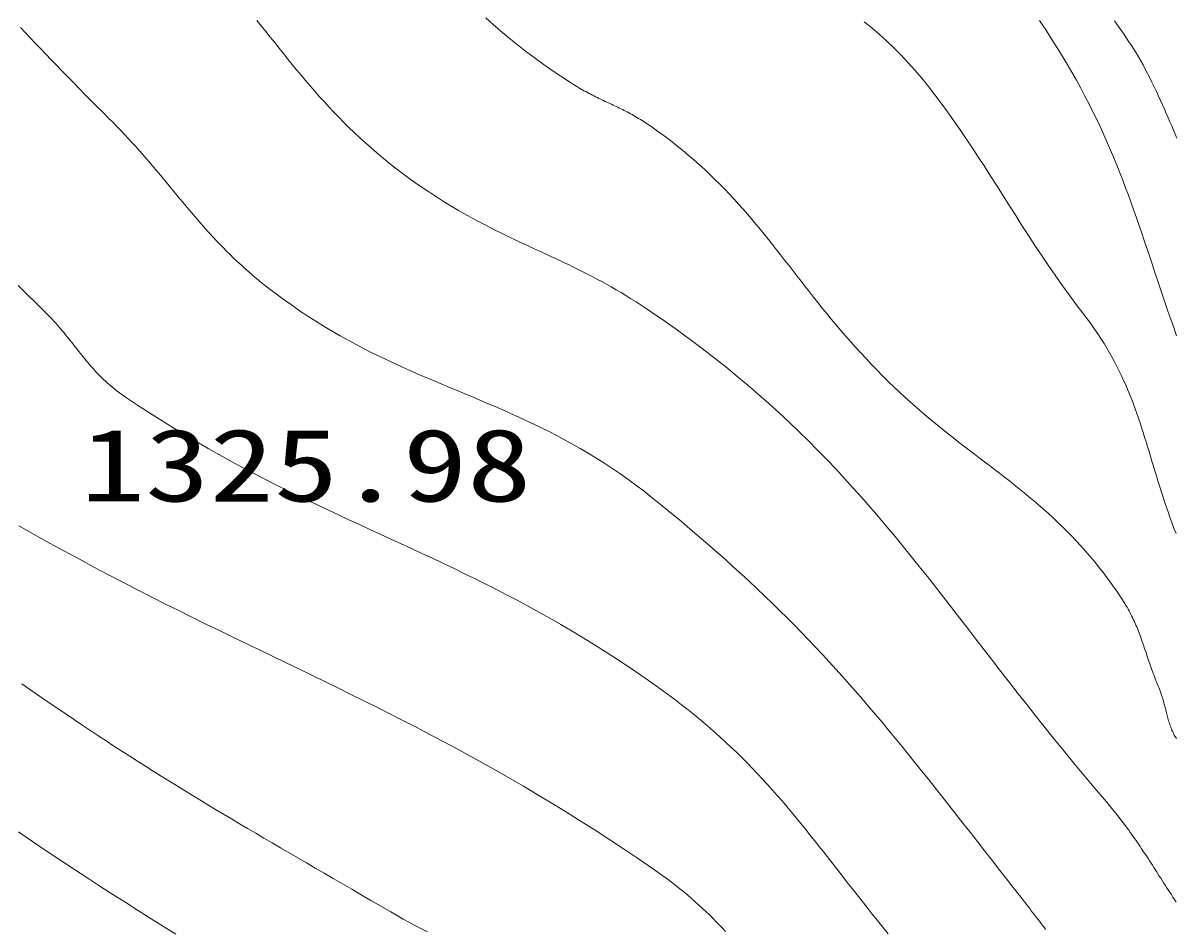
# Model space of a CAD drawing. Units: millimetres at full size, sheet at 1:500; details may follow other scales. Extents: x -209175 to 420500, y 0 to 351151.
# Drawn here: x 92378 to 103540, y 42778 to 51548 of the extents above; entities that cross this region are included whole.
import ezdxf
from ezdxf.enums import TextEntityAlignment as Align

# ---------------------------------------------------------------- set-up
doc = ezdxf.new("R2010")
doc.units = ezdxf.units.MM
doc.header["$LTSCALE"] = 500
for name, color, linetype, lineweight in [('D-BGD-HICN', 7, 'Continuous', 13), ('D-BGD-LWCN', 8, 'Continuous', 13), ('D-BGD-TXT', 7, 'Continuous', 13)]:
    doc.layers.add(name, color=color, linetype=linetype, lineweight=lineweight)
doc.styles.add('ＭＳ ゴシック', font='')
doc.styles.get('ＭＳ ゴシック').set_extended_font_data('MS Gothic')

msp = doc.modelspace()

# ---------------------------------------------------------------- linework, layer by layer
at = {"layer": 'D-BGD-HICN'}
for points in [[(102219, 51574.3), (102252.1, 51523.5), (102285.7, 51472.4), (102338.9, 51390.6), (102390.1, 51309.8), (102439.4, 51229.8), (102486.8, 51150.5), (102532.5, 51072), (102576.4, 50994.3), (102618.7, 50917.1), (102659.4, 50840.6), (102698.7, 50764.7), (102736.5, 50689.2), (102773, 50614.3), (102808.2, 50539.8), (102842.3, 50465.6), (102875.2, 50391.8), (102907, 50318.3), (102937.9, 50245), (102967.9, 50171.9), (102997, 50099), (103025.4, 50026.1), (103053.1, 49953.4), (103080.2, 49880.6), (103106.7, 49807.8), (103132.8, 49734.9), (103158.5, 49661.9), (103183.9, 49588.8), (103209, 49515.4), (103234, 49441.7), (103258.8, 49367.8), (103283.7, 49293.5), (103308.6, 49218.7), (103333.6, 49143.6), (103358.8, 49067.9), (103384.3, 48991.7), (103410.1, 48914.9), (103436.3, 48837.5), (103463, 48759.4), (103490.3, 48680.6), (103518.2, 48601), (103546.9, 48520.6)], [(92332, 49007.1), (92414, 48925.2), (92497.7, 48842.3), (92583.2, 48758.1), (92603, 48738.4), (92622.3, 48718.9), (92641.1, 48699.5), (92659.4, 48680.1), (92677.2, 48660.9), (92694.5, 48641.8), (92711.5, 48622.8), (92728, 48604), (92744.2, 48585.2), (92760, 48566.5), (92775.5, 48548), (92790.8, 48529.5), (92805.8, 48511.2), (92820.5, 48492.9), (92835.1, 48474.8), (92849.5, 48456.7), (92863.7, 48438.7), (92877.8, 48420.9), (92891.8, 48403.1), (92905.8, 48385.4), (92919.7, 48367.8), (92933.6, 48350.3), (92947.5, 48332.9), (92961.4, 48315.6), (92975.4, 48298.3), (92989.6, 48281.1), (93003.8, 48264.1), (93018.2, 48247), (93032.7, 48230.1), (93047.5, 48213.3), (93062.5, 48196.5), (93077.7, 48179.8), (93093.3, 48163.1), (93109.1, 48146.6), (93125.3, 48130.1), (93141.9, 48113.6), (93158.8, 48097.3), (93176.2, 48081), (93194, 48064.7), (93212.3, 48048.5), (93231, 48032.4), (93250.4, 48016.3), (93270.2, 48000.3), (93290.7, 47984.4), (93311.7, 47968.5), (93333.4, 47952.6), (93355.8, 47936.8), (93378.8, 47921.1), (93495.6, 47843.5), (93611.2, 47768.5), (93725.5, 47696.1), (93838.7, 47626.1), (93950.7, 47558.4), (94061.6, 47492.9), (94171.6, 47429.5), (94280.5, 47368), (94388.6, 47308.3), (94495.8, 47250.4), (94602.2, 47194), (94707.9, 47139.1), (94812.9, 47085.6), (94917.2, 47033.4), (95021, 46982.2), (95124.3, 46932.1), (95227, 46882.9), (95329.4, 46834.4), (95431.4, 46786.6), (95533.1, 46739.3), (95634.5, 46692.4), (95735.7, 46645.9), (95836.8, 46599.5), (95937.8, 46553.2), (96038.8, 46506.8), (96139.8, 46460.2), (96240.8, 46413.4), (96342, 46366.2), (96443.3, 46318.4), (96544.9, 46270), (96646.8, 46220.9), (96749.1, 46170.8), (96851.7, 46119.8), (96954.8, 46067.7), (97058.4, 46014.3), (97162.5, 45959.6), (97267.3, 45903.4), (97372.7, 45845.6), (97478.9, 45786.1), (97585.8, 45724.8), (97693.6, 45661.6), (97802.2, 45596.3), (97911.8, 45528.8), (98022.4, 45459.1), (98134.1, 45386.9), (98246.9, 45312.2), (98360.8, 45234.9), (98475.9, 45154.8), (98548.2, 45103.3), (98618.6, 45051.8), (98687.1, 45000.5), (98753.8, 44949.2), (98818.8, 44898), (98882, 44846.8), (98943.7, 44795.7), (99003.9, 44744.5), (99062.6, 44693.4), (99120, 44642.2), (99176, 44590.9), (99230.8, 44539.5), (99284.4, 44488.1), (99337, 44436.5), (99388.5, 44384.8), (99439, 44332.9), (99488.7, 44280.8), (99537.5, 44228.5), (99585.6, 44176), (99633.1, 44123.2), (99679.9, 44070.2), (99726.2, 44016.9), (99772, 43963.3), (99817.5, 43909.4), (99862.6, 43855.1), (99907.5, 43800.4), (99952.2, 43745.4), (99996.9, 43689.9), (100041.4, 43634), (100086, 43577.7), (100130.8, 43520.9), (100175.7, 43463.6), (100220.8, 43405.8), (100266.3, 43347.5), (100312.2, 43288.6), (100358.5, 43229.1), (100405.3, 43169.1), (100452.8, 43108.4), (100500.9, 43047.1), (100549.8, 42985.2), (100599.5, 42922.6), (100650.1, 42859.2), (100701.7, 42795.2), (100754.2, 42730.4)]]:
    msp.add_lwpolyline(points, dxfattribs=at)
at = {"layer": 'D-BGD-LWCN'}
for points in [[(94643, 51574.3), (94686.3, 51519.9), (94729.3, 51465.9), (94772, 51412.2), (94814.5, 51358.8), (94856.9, 51305.6), (94899.2, 51252.8), (94941.7, 51200.2), (94984.2, 51147.8), (95027, 51095.7), (95070, 51043.9), (95113.4, 50992.3), (95157.3, 50940.9), (95201.7, 50889.8), (95246.7, 50838.8), (95292.4, 50788.1), (95338.9, 50737.6), (95386.2, 50687.3), (95434.4, 50637.1), (95483.7, 50587.2), (95534, 50537.4), (95585.5, 50487.8), (95638.2, 50438.3), (95692.3, 50389), (95747.8, 50339.8), (95804.7, 50290.8), (95863.3, 50241.9), (95923.5, 50193.1), (95985.4, 50144.4), (96049.1, 50095.9), (96114.7, 50047.4), (96182.2, 49999.1), (96251.8, 49950.8), (96302.3, 49916.7), (96352.1, 49883.8), (96401.5, 49852.1), (96450.3, 49821.3), (96498.6, 49791.6), (96546.5, 49762.8), (96593.9, 49734.9), (96640.9, 49707.9), (96687.6, 49681.7), (96733.9, 49656.2), (96779.8, 49631.4), (96825.4, 49607.3), (96870.7, 49583.8), (96915.8, 49560.8), (96960.6, 49538.4), (97005.2, 49516.3), (97049.6, 49494.7), (97093.8, 49473.5), (97137.9, 49452.5), (97181.9, 49431.8), (97225.7, 49411.3), (97269.5, 49390.9), (97313.3, 49370.6), (97357, 49350.4), (97400.7, 49330.2), (97444.5, 49310), (97488.3, 49289.6), (97532.1, 49269.1), (97576.1, 49248.4), (97620.2, 49227.5), (97664.4, 49206.2), (97708.9, 49184.6), (97753.5, 49162.6), (97798.3, 49140.2), (97843.4, 49117.2), (97888.7, 49093.8), (97934.4, 49069.7), (97980.3, 49044.9), (98026.6, 49019.5), (98073.3, 48993.3), (98120.3, 48966.3), (98167.8, 48938.5), (98215.7, 48909.8), (98264.1, 48880.1), (98312.9, 48849.4), (98362.3, 48817.7), (98412.2, 48784.9), (98462.7, 48750.9), (98590.9, 48662.4), (98715.5, 48574), (98836.7, 48485.5), (98954.6, 48397.1), (99069.4, 48308.5), (99181.1, 48219.9), (99289.9, 48131.2), (99395.9, 48042.3), (99499.3, 47953.3), (99600.2, 47864), (99698.7, 47774.5), (99795, 47684.8), (99889.1, 47594.8), (99981.2, 47504.4), (100071.4, 47413.7), (100159.9, 47322.6), (100246.8, 47231.1), (100332.3, 47139.2), (100416.3, 47046.8), (100499.2, 46953.9), (100580.9, 46860.4), (100661.7, 46766.5), (100741.7, 46671.9), (100820.9, 46576.7), (100899.6, 46480.9), (100977.8, 46384.4), (101055.7, 46287.2), (101133.4, 46189.2), (101211.1, 46090.6), (101288.8, 45991.1), (101366.7, 45890.8), (101445, 45789.6), (101523.7, 45687.6), (101603, 45584.6), (101683, 45480.8), (101763.9, 45375.9), (101845.7, 45270.1), (101928.7, 45163.2), (102012.8, 45055.3), (102098.4, 44946.3), (102185.4, 44836.2), (102274.1, 44724.9), (102364.5, 44612.5), (102456.8, 44498.8), (102551, 44384), (102647.5, 44267.8), (102746.2, 44150.4), (102847.3, 44031.7), (102866.8, 44008.8), (102885.8, 43986.2), (102904.4, 43963.9), (102922.5, 43941.9), (102940.2, 43920.1), (102957.5, 43898.6), (102974.5, 43877.3), (102991, 43856.2), (103007.2, 43835.3), (103023.1, 43814.6), (103038.7, 43794.1), (103053.9, 43773.7), (103068.9, 43753.4), (103083.7, 43733.3), (103098.2, 43713.3), (103112.4, 43693.3), (103126.5, 43673.5), (103140.4, 43653.7), (103154.1, 43633.9), (103167.7, 43614.2), (103181.1, 43594.5), (103194.4, 43574.8), (103207.7, 43555.1), (103220.8, 43535.3), (103233.9, 43515.5), (103247, 43495.7), (103260, 43475.8), (103273, 43455.7), (103286, 43435.6), (103299.1, 43415.4), (103312.2, 43395), (103325.4, 43374.5), (103338.7, 43353.8), (103352.1, 43332.9), (103365.6, 43311.8), (103379.2, 43290.6), (103393, 43269.1), (103407, 43247.3), (103421.2, 43225.3), (103435.6, 43203), (103450.2, 43180.5), (103465.1, 43157.6), (103480.2, 43134.4), (103495.6, 43110.9), (103511.4, 43087.1), (103527.4, 43062.8), (103543.8, 43038.2)], [(96857.6, 51598.6), (96930.2, 51533.6), (97004.9, 51468.9), (97081.7, 51404.7), (97160.8, 51340.8), (97242.2, 51277.3), (97326, 51214.2), (97412.4, 51151.5), (97501.6, 51089.1), (97593.5, 51027.2), (97688.3, 50965.6), (97706.2, 50954.3), (97723.9, 50943.4), (97741.3, 50932.9), (97758.6, 50922.6), (97775.6, 50912.7), (97792.5, 50903.1), (97809.2, 50893.8), (97825.7, 50884.7), (97842.1, 50875.9), (97858.3, 50867.3), (97874.4, 50858.9), (97890.4, 50850.7), (97906.2, 50842.7), (97922, 50834.8), (97937.6, 50827.2), (97953.2, 50819.6), (97968.6, 50812.2), (97984, 50804.8), (97999.3, 50797.6), (98014.6, 50790.4), (98029.8, 50783.2), (98045, 50776.1), (98060.2, 50769), (98075.3, 50761.9), (98090.4, 50754.8), (98105.6, 50747.7), (98120.7, 50740.5), (98135.8, 50733.2), (98151, 50725.9), (98166.2, 50718.4), (98181.5, 50710.9), (98196.8, 50703.2), (98212.1, 50695.4), (98227.6, 50687.4), (98243.1, 50679.2), (98258.7, 50670.8), (98274.4, 50662.2), (98290.2, 50653.4), (98306.1, 50644.4), (98322.1, 50635), (98338.3, 50625.4), (98354.7, 50615.5), (98371.1, 50605.3), (98387.8, 50594.8), (98404.6, 50583.9), (98421.5, 50572.6), (98438.7, 50561), (98456.1, 50549), (98521.1, 50502.7), (98584.2, 50456.3), (98645.4, 50409.9), (98704.8, 50363.4), (98762.5, 50316.8), (98818.6, 50270), (98873.1, 50223.2), (98926.1, 50176.3), (98977.7, 50129.2), (99027.9, 50082), (99076.9, 50034.7), (99124.7, 49987.2), (99171.4, 49939.6), (99217.1, 49891.8), (99261.8, 49843.8), (99305.6, 49795.7), (99348.7, 49747.4), (99391, 49699), (99432.7, 49650.3), (99473.8, 49601.5), (99514.4, 49552.5), (99554.6, 49503.2), (99594.4, 49453.8), (99634, 49404.1), (99673.4, 49354.2), (99712.7, 49304.1), (99751.9, 49253.7), (99791.2, 49203.1), (99830.6, 49152.2), (99870.2, 49101.1), (99910.1, 49049.7), (99950.3, 48998.1), (99991, 48946.2), (100032.1, 48894), (100073.8, 48841.5), (100116.2, 48788.7), (100159.3, 48735.6), (100203.2, 48682.2), (100248, 48628.5), (100293.7, 48574.5), (100340.5, 48520.1), (100388.4, 48465.5), (100437.5, 48410.4), (100487.9, 48355.1), (100539.6, 48299.3), (100592.7, 48243.3), (100647.3, 48186.8), (100703.5, 48130), (100757.7, 48076.4), (100811.7, 48024.4), (100865.3, 47973.8), (100918.6, 47924.6), (100971.7, 47876.7), (101024.4, 47830), (101076.9, 47784.5), (101129.1, 47740.1), (101181, 47696.7), (101232.7, 47654.2), (101284, 47612.6), (101335.1, 47571.8), (101385.9, 47531.6), (101436.4, 47492.1), (101486.7, 47453.2), (101536.7, 47414.7), (101586.5, 47376.6), (101635.9, 47338.9), (101685.1, 47301.4), (101734.1, 47264.1), (101782.8, 47226.8), (101831.3, 47189.7), (101879.5, 47152.4), (101927.4, 47115), (101975.1, 47077.5), (102022.6, 47039.6), (102069.8, 47001.4), (102116.8, 46962.8), (102163.5, 46923.7), (102210.1, 46884), (102256.3, 46843.6), (102302.4, 46802.5), (102348.2, 46760.6), (102393.8, 46717.8), (102439.1, 46674.1), (102484.3, 46629.3), (102529.2, 46583.4), (102573.9, 46536.4), (102618.4, 46488), (102662.7, 46438.4), (102706.8, 46387.3), (102750.6, 46334.8), (102794.3, 46280.6), (102837.7, 46224.9), (102881, 46167.4), (102924, 46108.2), (102966.9, 46047), (103009.5, 45984), (103021.8, 45965.3), (103033.6, 45946.7), (103045, 45928.4), (103055.9, 45910.2), (103066.5, 45892.2), (103076.6, 45874.4), (103086.4, 45856.7), (103095.8, 45839.2), (103104.8, 45821.8), (103113.5, 45804.5), (103122, 45787.3), (103130.1, 45770.2), (103137.9, 45753.2), (103145.5, 45736.3), (103152.9, 45719.4), (103160, 45702.6), (103166.9, 45685.8), (103173.6, 45669.1), (103180.1, 45652.4), (103186.5, 45635.7), (103192.7, 45619), (103198.9, 45602.3), (103204.9, 45585.6), (103210.8, 45568.8), (103216.6, 45552), (103222.4, 45535.1), (103228.1, 45518.2), (103233.8, 45501.2), (103239.5, 45484.2), (103245.2, 45467), (103250.9, 45449.7), (103256.7, 45432.4), (103262.5, 45414.8), (103268.4, 45397.2), (103274.4, 45379.4), (103280.5, 45361.5), (103286.7, 45343.4), (103293.1, 45325.1), (103299.6, 45306.6), (103306.3, 45287.9), (103313.2, 45269), (103320.3, 45249.9), (103327.7, 45230.6), (103335.2, 45211), (103343.1, 45191.1), (103351.2, 45171), (103359.6, 45150.7), (103368.3, 45130), (103374.6, 45114.8), (103380.6, 45099.7), (103386.3, 45084.6), (103391.8, 45069.7), (103396.9, 45054.9), (103401.8, 45040.2), (103406.4, 45025.6), (103410.9, 45011), (103415.1, 44996.6), (103419.2, 44982.3), (103423.1, 44968.1), (103426.9, 44953.9), (103430.6, 44939.9), (103434.2, 44926), (103437.7, 44912.1), (103441.2, 44898.4), (103444.7, 44884.8), (103448.1, 44871.2), (103451.5, 44857.8), (103455, 44844.4), (103458.5, 44831.2), (103462.1, 44818), (103465.8, 44804.9), (103469.6, 44792), (103473.5, 44779.1), (103477.5, 44766.3), (103481.8, 44753.6), (103486.2, 44741.1), (103490.8, 44728.6), (103495.7, 44716.2), (103500.8, 44703.9), (103506.2, 44691.6), (103511.8, 44679.5), (103517.8, 44667.5), (103524.1, 44655.6), (103530.8, 44643.7), (103537.8, 44632), (103545.2, 44620.3)], [(102944.7, 51569.4), (102968.3, 51537), (102991.8, 51504.1), (103015.3, 51470.8), (103038.7, 51437.1), (103062, 51402.7), (103085.3, 51367.8), (103108.4, 51332.2), (103131.3, 51295.9), (103154.2, 51258.9), (103176.8, 51221.1), (103199.3, 51182.4), (103221.5, 51142.8), (103243.6, 51102.3), (103265.4, 51060.8), (103287, 51018.2), (103308.3, 50974.6), (103329.7, 50929.5), (103350.6, 50885.1), (103370.9, 50841.4), (103390.6, 50798.4), (103409.9, 50756), (103428.6, 50714.1), (103446.9, 50672.8), (103464.8, 50632), (103482.2, 50591.7), (103499.2, 50551.9), (103515.8, 50512.5), (103532.1, 50473.4), (103548.1, 50434.8)], [(92352.4, 51504.4), (92400.9, 51453.8), (92449.8, 51402.7), (92499.2, 51351.2), (92549.1, 51299.2), (92599.6, 51246.7), (92650.7, 51193.6), (92702.5, 51139.9), (92755.1, 51085.6), (92808.5, 51030.6), (92862.8, 50974.9), (92918, 50918.5), (92974.3, 50861.3), (93031.5, 50803.4), (93089.9, 50744.6), (93149.5, 50685), (93210.3, 50624.5), (93250.2, 50584.6), (93289, 50545.1), (93326.8, 50505.9), (93363.7, 50467.1), (93399.7, 50428.6), (93434.9, 50390.4), (93469.3, 50352.5), (93503, 50314.9), (93536, 50277.6), (93568.4, 50240.5), (93600.1, 50203.7), (93631.4, 50167.2), (93662.1, 50130.9), (93692.4, 50094.9), (93722.4, 50059.1), (93752, 50023.4), (93781.3, 49988), (93810.3, 49952.8), (93839.2, 49917.8), (93867.9, 49882.9), (93896.5, 49848.2), (93925.1, 49813.7), (93953.7, 49779.3), (93982.4, 49745), (94011.1, 49710.9), (94040.1, 49676.8), (94069.2, 49642.9), (94098.6, 49609.1), (94128.2, 49575.3), (94158.3, 49541.6), (94188.7, 49508), (94219.6, 49474.4), (94251, 49440.9), (94282.9, 49407.4), (94315.4, 49373.9), (94348.6, 49340.4), (94382.5, 49306.9), (94417.1, 49273.5), (94452.5, 49240), (94488.8, 49206.4), (94526, 49172.9), (94564.1, 49139.3), (94603.2, 49105.6), (94643.3, 49071.8), (94684.6, 49038), (94726.9, 49004.1), (94770.5, 48970.1), (94815.3, 48935.9), (94896.2, 48876.2), (94976.5, 48818.9), (95056.3, 48763.9), (95135.6, 48711.2), (95214.5, 48660.7), (95293, 48612.1), (95371, 48565.5), (95448.6, 48520.7), (95525.9, 48477.5), (95602.8, 48436), (95679.4, 48395.9), (95755.6, 48357.2), (95831.6, 48319.7), (95907.3, 48283.4), (95982.8, 48248.2), (96058, 48213.8), (96133, 48180.3), (96207.8, 48147.5), (96282.5, 48115.3), (96357, 48083.6), (96431.4, 48052.3), (96505.7, 48021.2), (96579.9, 47990.3), (96654.1, 47959.5), (96728.2, 47928.6), (96802.3, 47897.6), (96876.3, 47866.3), (96950.5, 47834.6), (97024.6, 47802.4), (97098.8, 47769.6), (97173.1, 47736.2), (97247.5, 47701.8), (97322.1, 47666.6), (97396.7, 47630.4), (97471.6, 47592.9), (97546.6, 47554.3), (97621.9, 47514.3), (97697.3, 47472.8), (97773, 47429.7), (97849, 47384.9), (97925.3, 47338.4), (98001.9, 47289.9), (98078.9, 47239.4), (98156.2, 47186.8), (98233.8, 47131.9), (98311.9, 47074.7), (98390.4, 47015.1), (98469.3, 46952.9), (98564.5, 46876), (98657.5, 46799.9), (98748.5, 46724.6), (98837.4, 46649.9), (98924.5, 46575.9), (99009.7, 46502.5), (99093.1, 46429.6), (99174.8, 46357.2), (99254.9, 46285.2), (99333.5, 46213.6), (99410.5, 46142.3), (99486.2, 46071.2), (99560.6, 46000.4), (99633.7, 45929.8), (99705.6, 45859.2), (99776.4, 45788.8), (99846.3, 45718.3), (99915.1, 45647.8), (99983.1, 45577.1), (100050.3, 45506.3), (100116.8, 45435.3), (100182.6, 45364.1), (100247.8, 45292.5), (100312.6, 45220.6), (100376.9, 45148.3), (100440.9, 45075.4), (100504.6, 45002.1), (100568.1, 44928.2), (100631.4, 44853.6), (100694.8, 44778.4), (100758.1, 44702.5), (100821.6, 44625.7), (100885.2, 44548.1), (100949.1, 44469.6), (101013.3, 44390.2), (101077.9, 44309.8), (101143, 44228.3), (101208.6, 44145.7), (101274.9, 44062), (101341.8, 43977.1), (101409.6, 43890.9), (101478.2, 43803.3), (101547.7, 43714.5), (101618.2, 43624.1), (101689.8, 43532.4), (101762.5, 43439.1), (101836.5, 43344.2), (101911.8, 43247.7), (101928.6, 43226.1), (101945.3, 43204.6), (101962, 43183.2), (101978.6, 43161.9), (101995.1, 43140.7), (102011.5, 43119.6), (102027.8, 43098.6), (102044.1, 43077.7), (102060.3, 43056.8), (102076.4, 43036.1), (102092.4, 43015.4), (102108.3, 42994.9), (102124.2, 42974.4), (102140, 42954), (102155.7, 42933.6), (102171.4, 42913.4), (102186.9, 42893.2), (102202.4, 42873.1), (102217.9, 42853.1), (102233.2, 42833.2), (102248.5, 42813.3), (102263.7, 42793.6), (102278.9, 42773.8)], [(100520.3, 51560.2), (100595.9, 51500.8), (100669.7, 51438.7), (100741.7, 51373.9), (100812, 51306.5), (100880.9, 51236.7), (100948.3, 51164.5), (101014.5, 51090.1), (101079.4, 51013.5), (101143.3, 50935), (101206.3, 50854.5), (101268.4, 50772.2), (101329.7, 50688.2), (101390.5, 50602.7), (101450.7, 50515.7), (101510.5, 50427.3), (101570.1, 50337.7), (101629.5, 50246.9), (101688.8, 50155.1), (101748.1, 50062.3), (101807.7, 49968.8), (101867.5, 49874.5), (101927.7, 49779.6), (101988.4, 49684.3), (102049.7, 49588.6), (102111.7, 49492.6), (102174.6, 49396.4), (102238.4, 49300.2), (102303.3, 49204.1), (102369.4, 49108.2), (102436.7, 49012.5), (102505.5, 48917.2), (102575.7, 48822.4), (102647.6, 48728.2), (102683.9, 48680.5), (102718.7, 48633.1), (102752, 48586.1), (102783.9, 48539.3), (102814.4, 48492.9), (102843.7, 48446.6), (102871.6, 48400.6), (102898.4, 48354.8), (102924, 48309.1), (102948.6, 48263.7), (102972.1, 48218.3), (102994.6, 48173.1), (103016.1, 48128), (103036.8, 48082.9), (103056.7, 48037.9), (103075.9, 47992.9), (103094.3, 47948), (103112, 47903), (103129.2, 47858), (103145.8, 47812.9), (103161.9, 47767.8), (103177.5, 47722.6), (103192.8, 47677.2), (103207.8, 47631.7), (103222.4, 47586), (103236.9, 47540.2), (103251.2, 47494.1), (103265.3, 47447.9), (103279.4, 47401.3), (103293.5, 47354.5), (103307.7, 47307.4), (103321.9, 47260), (103336.4, 47212.3), (103351, 47164.2), (103365.9, 47115.7), (103381.1, 47066.8), (103396.7, 47017.5), (103412.7, 46967.8), (103429.2, 46917.6), (103446.2, 46866.9), (103463.8, 46815.7), (103482.1, 46764), (103501.1, 46711.7), (103520.8, 46658.9), (103541.4, 46605.4)], [(99178.9, 42752.2), (99148.8, 42784.8), (99118.2, 42817.3), (99087, 42849.6), (99055.4, 42881.8), (99023.1, 42913.8), (98990.1, 42945.8), (98956.5, 42977.6), (98922.1, 43009.4), (98886.9, 43041.1), (98850.9, 43072.7), (98814.1, 43104.3), (98776.3, 43135.9), (98737.5, 43167.4), (98697.8, 43198.9), (98657, 43230.4), (98615.1, 43262), (98572.1, 43293.5), (98527.9, 43325.1), (98482.5, 43356.8), (98335.9, 43456.8), (98191.1, 43553.8), (98048.2, 43648), (97906.9, 43739.3), (97767.1, 43828.1), (97628.9, 43914.3), (97492.1, 43998.1), (97356.7, 44079.6), (97222.5, 44159), (97089.4, 44236.4), (96957.5, 44311.8), (96826.5, 44385.4), (96696.4, 44457.4), (96567.1, 44527.7), (96438.5, 44596.7), (96310.6, 44664.4), (96183.2, 44730.8), (96056.3, 44796.2), (95929.8, 44860.6), (95803.5, 44924.2), (95677.5, 44987.1), (95551.6, 45049.4), (95425.7, 45111.2), (95299.7, 45172.7), (95173.6, 45234), (95047.3, 45295.1), (94920.6, 45356.2), (94793.5, 45417.5), (94666, 45479.1), (94537.9, 45541), (94409.1, 45603.4), (94279.5, 45666.4), (94149.1, 45730.2), (94017.8, 45794.8), (93885.4, 45860.4), (93752, 45927.1), (93617.4, 45995), (93481.5, 46064.2), (93344.2, 46135), (93205.5, 46207.2), (93065.2, 46281.2), (92923.3, 46357.1), (92779.8, 46434.8), (92634.4, 46514.6), (92487.1, 46596.6), (92337.9, 46680.9)], [(96293.7, 42748.9), (96236.2, 42778.7), (96178.1, 42809.4), (96119.4, 42841.1), (96060, 42873.9), (95999.9, 42907.7), (95939, 42942.7), (95842, 42999.1), (95746.8, 43054.4), (95653.1, 43108.8), (95561, 43162.2), (95470.4, 43214.8), (95381.2, 43266.6), (95293.4, 43317.5), (95206.8, 43367.8), (95121.4, 43417.5), (95037.2, 43466.5), (94954.1, 43515), (94871.9, 43563), (94790.7, 43610.5), (94710.4, 43657.6), (94630.9, 43704.4), (94552.1, 43750.9), (94473.9, 43797.2), (94396.4, 43843.3), (94319.4, 43889.3), (94242.8, 43935.2), (94166.7, 43981.1), (94090.9, 44027), (94015.3, 44073), (93939.9, 44119.1), (93864.7, 44165.4), (93789.5, 44211.9), (93714.3, 44258.8), (93639, 44306), (93563.5, 44353.6), (93487.9, 44401.6), (93411.9, 44450.2), (93335.6, 44499.3), (93258.9, 44549), (93181.7, 44599.4), (93103.9, 44650.5), (93025.5, 44702.3), (92946.4, 44755), (92866.6, 44808.6), (92785.9, 44863.1), (92704.3, 44918.5), (92621.7, 44975), (92538.2, 45032.6), (92453.5, 45091.4), (92367.6, 45151.3)], [(93858.1, 42726.9), (93738.2, 42801.6), (93617.2, 42877.3), (93495.2, 42954.3), (93372, 43032.7), (93247.5, 43112.4), (93121.6, 43193.7), (92994.4, 43276.5), (92865.5, 43361.1), (92735, 43447.5), (92602.8, 43535.8), (92468.8, 43626), (92332.8, 43718.4)]]:
    msp.add_lwpolyline(points, dxfattribs=at)

# ---------------------------------------------------------------- texts
at = {"layer": 'D-BGD-TXT', "style": 'ＭＳ ゴシック', "width": 1.3}
msp.add_text('1325.98', height=705, rotation=359.993, dxfattribs=at).set_placement((92937.1, 47621.5), align=Align.TOP_LEFT)

doc.saveas('drawing.dxf')
